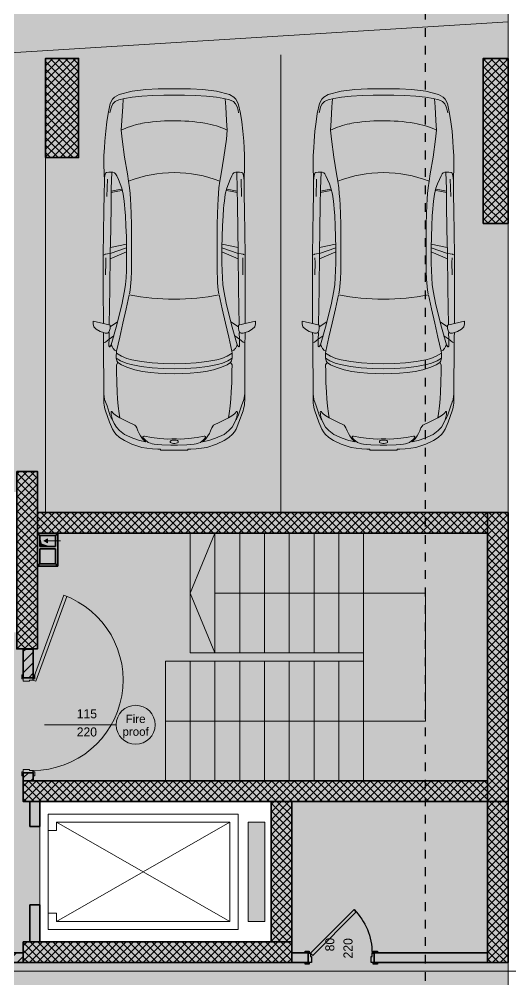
# Model space of a CAD drawing. Header units: millimetres. Extents: x 635850 to 824661, y -5878409 to -5774454.
# Drawn here: x 666320 to 672273, y -5850473 to -5838841 of the extents above; entities that cross this region are included whole.
import ezdxf

# ---------------------------------------------------------------- set-up
doc = ezdxf.new("R2010")
doc.units = ezdxf.units.MM
doc.header["$MEASUREMENT"] = 0
doc.linetypes.add('Dashed', pattern=[211.666667, 105.833333, -105.833333])
for name, color, linetype, lineweight, true_color in [('A - Ndertesa 1 - 2D Drafting_Pen_No__102', 7, 'Continuous', 13, 0xcccccc), ('A - Ndertesa 1 - 2D Drafting_Pen_No__108', 7, 'Continuous', 13, 0xfd8379), ('A - Ndertesa 1 - 2D Drafting_Pen_No__161', 7, 'Continuous', 13, 0x6a6a6a), ('A - Ndertesa 1 - Kanalet e ventilimit_Pen_No__102', 7, 'Continuous', 13, 0xcccccc), ('A - Ndertesa 1 - Kanalet e ventilimit_Pen_No__61', 7, 'Continuous', 20, 0x6a6a6a), ('A - Ndertesa 1 - Muret_Pen_No__102', 7, 'Continuous', 13, 0xcccccc), ('A - Ndertesa 1 - Muret_Pen_No__88', 7, 'Continuous', 20, 0xfd4435), ('A - Ndertesa 1 - Veturat_Pen_No__102', 7, 'Continuous', 13, 0xcccccc), ('ARCHICAD Door Markers_Pen_No__108', 7, 'Continuous', 13, 0xfd8379), ('ARCHICAD Door Markers_Pen_No__112', 7, 'Continuous', 13, 0xd5aaaa), ('ARCHICAD Doors_Pen_No__108', 7, 'Continuous', 13, 0xfd8379)]:
    doc.layers.add(name, color=color, linetype=linetype, lineweight=lineweight, true_color=true_color)
for name, color, linetype, lineweight in [('A - Ndertesa 1 - 2D Drafting_Pen_No__11', 171, 'Continuous', 18), ('A - Ndertesa 1 - 2D Drafting_Pen_No__2', 8, 'Continuous', 15), ('A - Ndertesa 1 - Kanalet e ventilimit_Pen_No__101', 252, 'Continuous', 13), ('A - Ndertesa 1 - Kanalet e ventilimit_Pen_No__22', 8, 'Continuous', 35), ('A - Ndertesa 1 - Muret_Pen_No__22', 8, 'Continuous', 35), ('A - Ndertesa 1 - Shtyllat_Pen_No__101', 252, 'Continuous', 13), ('A - Ndertesa 1 - Shtyllat_Pen_No__22', 8, 'Continuous', 35), ('A - Ndertesa 1- Pllaka meskatit 28 cm_Pen_No__121', 255, 'Continuous', 0), ('A - Ndertesa 1- Pllaka meskatit 28 cm_Pen_No__2', 8, 'Continuous', 15), ('A - Ndertesa 4 - Sanitaria_Pen_No__42', 8, 'Continuous', 25), ('ARCHICAD Doors_Pen_No__22', 8, 'Continuous', 35), ('ARCHICAD Doors_Pen_No__42', 8, 'Continuous', 25)]:
    doc.layers.add(name, color=color, linetype=linetype, lineweight=lineweight)
for name, color, linetype in [('A - Ndertesa 1 - Kanalet e ventilimit', 7, 'Continuous'), ('A - Ndertesa 1 - Muret', 7, 'Continuous'), ('A - Ndertesa 1 - Shtyllat', 7, 'Continuous'), ('ARCHICAD Door Markers', 7, 'Continuous'), ('ARCHICAD Doors', 7, 'Continuous')]:
    doc.layers.add(name, color=color, linetype=linetype)
doc.styles.add('GENERATED_STYLE_1', font='GOTHIC.TTF')
doc.styles.add('GENERATED_STYLE_2', font='arial.ttf')
pattern_1 = [(45, (664183.82, -5827429.525), (-63.6396, 63.6396), [])]
pattern_2 = [(45, (664183.82, -5827429.525), (-45.96194, 45.96194), []), (135, (664183.82, -5827429.525), (45.96194, 45.96194), [])]

# ---------------------------------------------------------------- blocks, each defined once
blk = doc.blocks.new('Door 25')
at = {"layer": 'ARCHICAD Doors_Pen_No__22', "color": 8, "linetype": 'Continuous', "lineweight": 35}
for p, q in [((-400, 5), (-437, 5)), ((-400, 5), (-437, 5)), ((-400, 0), (-400, 5)), ((-400, 0), (-400, 5)), ((-400, -115), (-400, 0)), ((-400, -115), (-400, 0)), ((400, 0), (400, 5)), ((400, 0), (400, 5)), ((400, 5), (437, 5)), ((400, 5), (437, 5)), ((400, -115), (400, 0)), ((400, -115), (400, 0)), ((-400, -115), (-437, -115)), ((-400, -115), (-437, -115)), ((400, -115), (437, -115)), ((400, -115), (437, -115))]:
    blk.add_line(p, q, dxfattribs=at)
at = {"layer": 'ARCHICAD Doors_Pen_No__42', "color": 8, "linetype": 'Continuous', "lineweight": 25}
for p, q in [((-182, 498), (-154, 526)), ((344, -28), (-182, 498)), ((-154, 526), (372, 0)), ((-387, 24), (-437, 24)), ((-437, 24), (-437, 5)), ((-437, 5), (-387, 5)), ((-375, 5), (-400, 5)), ((-400, 5), (-400, 0)), ((-400, 0), (-375, 0)), ((-372, 0), (-400, 0)), ((-400, 0), (-400, -115)), ((-387, 5), (-387, 24)), ((-375, 0), (-375, 5)), ((-372, -40), (-372, 0)), ((372, 0), (344, -28)), ((400, 0), (372, 0)), ((372, 0), (372, -40)), ((400, 5), (375, 5)), ((375, 5), (375, 0)), ((375, 0), (400, 0)), ((437, 24), (387, 24)), ((387, 24), (387, 5)), ((387, 5), (437, 5)), ((400, 0), (400, 5)), ((400, -115), (400, 0)), ((437, 5), (437, 24)), ((-387, -115), (-437, -115)), ((-437, -115), (-437, -134)), ((-400, -115), (-360, -115)), ((-387, -134), (-387, -115)), ((-360, -40), (-372, -40)), ((-360, -115), (-360, -40)), ((372, -40), (360, -40)), ((360, -40), (360, -115)), ((360, -115), (400, -115)), ((437, -115), (387, -115)), ((387, -115), (387, -134)), ((437, -134), (437, -115)), ((-437, -134), (-387, -134)), ((387, -134), (437, -134))]:
    blk.add_line(p, q, dxfattribs=at)
blk.add_arc((372, 0), 744, 135, 180, dxfattribs=at)
blk = doc.blocks.new('D Marker 25_2')
at = {"layer": 'ARCHICAD Door Markers_Pen_No__112', "color": 9, "lineweight": 13, "true_color": 0xd5aaaa, "char_height": 110, "attachment_point": 7, "rotation": 90, "style": 'GENERATED_STYLE_1'}
for s, insert in [('\\A1;{\\pql;\\pt0;\\fCentury Gothic|b0|i0|c0|p34;80\\fCentury Gothic|b0|i0|c0|p34;\\A1{\\H.66x;\\S^  ;}\\fCentury Gothic|b0|i0|c0|p34;\\fCentury Gothic|b0|i0|c0|p34;}', (-52, 16)), ('\\A1;{\\pql;\\pt0;\\fCentury Gothic|b0|i0|c0|p34;220\\fCentury Gothic|b0|i0|c0|p34;\\A1{\\H.66x;\\S^  ;}\\fCentury Gothic|b0|i0|c0|p34;\\fCentury Gothic|b0|i0|c0|p34;}', (168, -70))]:
    blk.add_mtext(s, dxfattribs=dict(at, insert=insert))
blk = doc.blocks.new('Wall_17', base_point=(669208, -5850264))
at = {"layer": 'A - Ndertesa 1 - Muret_Pen_No__102', "linetype": 'Continuous', "lineweight": 0, "true_color": 0xcccccc}
for points in [[(669620, -5850144), (669620, -5850264), (669820, -5850264), (669820, -5850144)], [(670620, -5850144), (670620, -5850264), (671990, -5850264), (671990, -5850144)]]:
    blk.add_hatch(color=254, dxfattribs=at).paths.add_polyline_path(points)
at = {"layer": 'A - Ndertesa 1 - Muret_Pen_No__22', "color": 8, "linetype": 'Continuous', "lineweight": 35}
for p, q in [((669820, -5850144), (669783, -5850144)), ((669820, -5850149), (669820, -5850144)), ((669820, -5850264), (669820, -5850149)), ((670620, -5850144), (670657, -5850144)), ((670620, -5850149), (670620, -5850144)), ((670620, -5850264), (670620, -5850149)), ((669820, -5850264), (669783, -5850264)), ((670620, -5850264), (670657, -5850264))]:
    blk.add_line(p, q, dxfattribs=at)
at = {"layer": 'A - Ndertesa 1 - Muret_Pen_No__22', "color": 8, "linetype": 'Continuous', "lineweight": 35, "flags": 128}
for points in [[(669820, -5850144), (669620, -5850144)], [(671990, -5850144), (670620, -5850144)], [(669620, -5850264), (669820, -5850264)], [(670620, -5850264), (671990, -5850264)]]:
    blk.add_lwpolyline(points, dxfattribs=at)
at = {"layer": 'ARCHICAD Door Markers', "color": 161, "lineweight": 25, "true_color": 0x40a5ff}
blk.add_blockref('D Marker 25_2', (670220, -5850144), dxfattribs=at)
at = {"layer": 'ARCHICAD Doors', "color": 21, "linetype": 'Continuous', "lineweight": 18, "true_color": 0xff9955, "xscale": -1, "zscale": 1000}
blk.add_blockref('Door 25', (670220, -5850149), dxfattribs=at)
blk = doc.blocks.new('Wall_19', base_point=(666540, -5845064))
at = {"layer": 'A - Ndertesa 1 - Kanalet e ventilimit_Pen_No__102', "linetype": 'Continuous', "lineweight": 0, "true_color": 0xcccccc}
for points in [[(666540, -5845094), (666570, -5845094), (666540, -5845064)], [(666540, -5845064), (666570, -5845094), (666570, -5845064)], [(666760, -5845064), (666570, -5845064), (666570, -5845094), (666760, -5845094)], [(666760, -5845094), (666790, -5845094), (666790, -5845064)], [(666760, -5845064), (666760, -5845094), (666790, -5845064)]]:
    blk.add_hatch(color=254, dxfattribs=at).paths.add_polyline_path(points)
at = {"layer": 'A - Ndertesa 1 - Kanalet e ventilimit_Pen_No__22', "color": 8, "linetype": 'Continuous', "lineweight": 35, "flags": 128}
for points in [[(666540, -5845064), (666540, -5845094)], [(666570, -5845094), (666760, -5845094)], [(666790, -5845064), (666790, -5845094)]]:
    blk.add_lwpolyline(points, dxfattribs=at)
blk = doc.blocks.new('Wall_20', base_point=(666790, -5845064))
at = {"layer": 'A - Ndertesa 1 - Kanalet e ventilimit_Pen_No__102', "linetype": 'Continuous', "lineweight": 0, "true_color": 0xcccccc}
for points in [[(666790, -5845434), (666790, -5845094), (666760, -5845094), (666760, -5845434)], [(666760, -5845434), (666760, -5845464), (666790, -5845464)], [(666790, -5845434), (666760, -5845434), (666790, -5845464)]]:
    blk.add_hatch(color=254, dxfattribs=at).paths.add_polyline_path(points)
at = {"layer": 'A - Ndertesa 1 - Kanalet e ventilimit_Pen_No__22', "color": 8, "linetype": 'Continuous', "lineweight": 35, "flags": 128}
for points in [[(666760, -5845094), (666760, -5845224)], [(666790, -5845464), (666790, -5845094)], [(666760, -5845254), (666760, -5845434)], [(666790, -5845464), (666760, -5845464)]]:
    blk.add_lwpolyline(points, dxfattribs=at)
blk = doc.blocks.new('Wall_21', base_point=(666790, -5845464))
at = {"layer": 'A - Ndertesa 1 - Kanalet e ventilimit_Pen_No__102', "linetype": 'Continuous', "lineweight": 0, "true_color": 0xcccccc}
for points in [[(666570, -5845434), (666540, -5845434), (666540, -5845464)], [(666570, -5845434), (666540, -5845464), (666570, -5845464)], [(666570, -5845464), (666760, -5845464), (666760, -5845434), (666570, -5845434)]]:
    blk.add_hatch(color=254, dxfattribs=at).paths.add_polyline_path(points)
at = {"layer": 'A - Ndertesa 1 - Kanalet e ventilimit_Pen_No__22', "color": 8, "linetype": 'Continuous', "lineweight": 35, "flags": 128}
for points in [[(666540, -5845464), (666540, -5845434)], [(666540, -5845464), (666760, -5845464)], [(666760, -5845434), (666570, -5845434)]]:
    blk.add_lwpolyline(points, dxfattribs=at)
blk = doc.blocks.new('Wall_22', base_point=(666540, -5845464))
at = {"layer": 'A - Ndertesa 1 - Kanalet e ventilimit_Pen_No__102', "linetype": 'Continuous', "lineweight": 0, "true_color": 0xcccccc}
blk.add_hatch(color=254, dxfattribs=at).paths.add_polyline_path([(666540, -5845094), (666540, -5845434), (666570, -5845434), (666570, -5845094)])
at = {"layer": 'A - Ndertesa 1 - Kanalet e ventilimit_Pen_No__22', "color": 8, "linetype": 'Continuous', "lineweight": 35, "flags": 128}
for points in [[(666540, -5845094), (666540, -5845434)], [(666570, -5845224), (666570, -5845094)], [(666570, -5845434), (666570, -5845254)]]:
    blk.add_lwpolyline(points, dxfattribs=at)
blk = doc.blocks.new('Wall_23', base_point=(666540, -5845254))
at = {"layer": 'A - Ndertesa 1 - Kanalet e ventilimit_Pen_No__102', "linetype": 'Continuous', "lineweight": 0, "true_color": 0xcccccc}
blk.add_hatch(color=254, dxfattribs=at).paths.add_polyline_path([(666570, -5845254), (666760, -5845254), (666760, -5845224), (666570, -5845224)])
at = {"layer": 'A - Ndertesa 1 - Kanalet e ventilimit_Pen_No__22', "color": 8, "linetype": 'Continuous', "lineweight": 35, "flags": 128}
for points in [[(666760, -5845224), (666570, -5845224)], [(666570, -5845254), (666760, -5845254)]]:
    blk.add_lwpolyline(points, dxfattribs=at)
blk = doc.blocks.new('Wall_36', base_point=(664090, -5850264))
at = {"layer": 'A - Ndertesa 1 - Muret_Pen_No__88', "linetype": 'Continuous', "lineweight": 20, "true_color": 0xfd4435}
h = blk.add_hatch(dxfattribs=at)
h.set_pattern_fill('Masonry_Block', color=20, style=0, pattern_type=2)
h.set_pattern_definition(pattern_1)
h.paths.add_polyline_path([(664210, -5850144), (664090, -5850144), (664090, -5850264)])
h = blk.add_hatch(dxfattribs=at)
h.set_pattern_fill('Masonry_Block', color=20, style=0, pattern_type=2)
h.set_pattern_definition(pattern_1)
h.paths.add_polyline_path([(664210, -5850144), (664090, -5850264), (664210, -5850264)])
h = blk.add_hatch(dxfattribs=at)
h.set_pattern_fill('Masonry_Block', color=20, style=0, pattern_type=2)
h.set_pattern_definition(pattern_1)
h.paths.add_polyline_path([(664210, -5850264), (666370, -5850264), (666370, -5850144), (664210, -5850144)])
at = {"layer": 'A - Ndertesa 1 - Muret_Pen_No__22', "color": 8, "linetype": 'Continuous', "lineweight": 35, "flags": 128}
for points in [[(664090, -5850264), (664090, -5850144)], [(666370, -5850144), (664210, -5850144)], [(664090, -5850264), (666370, -5850264)]]:
    blk.add_lwpolyline(points, dxfattribs=at)
blk = doc.blocks.new('Door 25_3')
at = {"layer": 'ARCHICAD Doors_Pen_No__108', "color": 11, "linetype": 'Continuous', "lineweight": 13, "true_color": 0xfd8379}
for p, q in [((533, 38), (1561, 412)), ((1575, 374), (547, 0)), ((1561, 412), (1575, 374)), ((-562, 24), (-612, 24)), ((-612, 24), (-612, 5)), ((-612, 5), (-562, 5)), ((-575, 5), (-612, 5)), ((-575, 5), (-612, 5)), ((-550, 5), (-575, 5)), ((-575, 5), (-575, 0)), ((-575, 0), (-575, 5)), ((-575, 0), (-575, 5)), ((-575, 0), (-550, 0)), ((-547, 0), (-575, 0)), ((-575, 0), (-575, -115)), ((-575, -115), (-575, 0)), ((-575, -115), (-575, 0)), ((-562, 5), (-562, 24)), ((-550, 0), (-550, 5)), ((-547, -40), (-547, 0)), ((547, 0), (533, 38)), ((575, 0), (547, 0)), ((547, 0), (547, -40)), ((575, 5), (550, 5)), ((550, 5), (550, 0)), ((550, 0), (575, 0)), ((612, 24), (562, 24)), ((562, 24), (562, 5)), ((562, 5), (612, 5)), ((575, 0), (575, 5)), ((575, 0), (575, 5)), ((575, 0), (575, 5)), ((575, 5), (612, 5)), ((575, 5), (612, 5)), ((575, -115), (575, 0)), ((575, -115), (575, 0)), ((575, -115), (575, 0)), ((612, 5), (612, 24)), ((-562, -115), (-612, -115)), ((-612, -115), (-612, -134)), ((-575, -115), (-612, -115)), ((-575, -115), (-612, -115)), ((-575, -115), (-535, -115)), ((-562, -134), (-562, -115)), ((-535, -40), (-547, -40)), ((-535, -115), (-535, -40)), ((547, -40), (535, -40)), ((535, -40), (535, -115)), ((535, -115), (575, -115)), ((612, -115), (562, -115)), ((562, -115), (562, -134)), ((575, -115), (612, -115)), ((575, -115), (612, -115)), ((612, -134), (612, -115)), ((-612, -134), (-562, -134)), ((562, -134), (612, -134))]:
    blk.add_line(p, q, dxfattribs=at)
blk.add_arc((547, 0), 1094, 20, 180, dxfattribs=at)
blk = doc.blocks.new('D Marker 25_5')
at = {"layer": 'ARCHICAD Door Markers_Pen_No__108', "color": 11, "lineweight": 13, "true_color": 0xfd8379, "char_height": 110, "attachment_point": 7, "rotation": 270, "style": 'GENERATED_STYLE_1'}
for s, insert in [('\\A1;{\\pql;\\pt0;\\fCentury Gothic|b0|i0|c0|p34;220\\fCentury Gothic|b0|i0|c0|p34;\\A1{\\H.66x;\\S^  ;}\\fCentury Gothic|b0|i0|c0|p34;\\fCentury Gothic|b0|i0|c0|p34;}', (-168, -647)), ('\\A1;{\\pql;\\pt0;\\fCentury Gothic|b0|i0|c0|p34;115\\fCentury Gothic|b0|i0|c0|p34;\\A1{\\H.66x;\\S^  ;}\\fCentury Gothic|b0|i0|c0|p34;\\fCentury Gothic|b0|i0|c0|p34;}', (52, -647))]:
    blk.add_mtext(s, dxfattribs=dict(at, insert=insert))
blk = doc.blocks.new('Wall_39', base_point=(666490, -5848316))
at = {"layer": 'A - Ndertesa 1 - Muret_Pen_No__88', "linetype": 'Continuous', "lineweight": 20, "true_color": 0xfd4435}
h = blk.add_hatch(dxfattribs=at)
h.set_pattern_fill('Masonry_Block', color=20, style=0, pattern_type=2)
h.set_pattern_definition(pattern_1)
h.paths.add_polyline_path([(666370, -5846468), (666370, -5846816), (666490, -5846816), (666490, -5846468)])
h = blk.add_hatch(dxfattribs=at)
h.set_pattern_fill('Masonry_Block', color=20, style=0, pattern_type=2)
h.set_pattern_definition(pattern_1)
h.paths.add_polyline_path([(666370, -5847966), (666370, -5848316), (666490, -5848316), (666490, -5848314), (666370, -5848314), (666370, -5848064), (666490, -5848064), (666490, -5847966)])
at = {"layer": 'A - Ndertesa 1 - Muret_Pen_No__22', "color": 8, "linetype": 'Continuous', "lineweight": 35}
for p, q in [((666370, -5846816), (666370, -5846779)), ((666370, -5846816), (666485, -5846816)), ((666485, -5846816), (666490, -5846816)), ((666490, -5846816), (666490, -5846779)), ((666370, -5847966), (666370, -5848003)), ((666370, -5847966), (666485, -5847966)), ((666485, -5847966), (666490, -5847966)), ((666490, -5847966), (666490, -5848003))]:
    blk.add_line(p, q, dxfattribs=at)
at = {"layer": 'A - Ndertesa 1 - Muret_Pen_No__22', "color": 8, "linetype": 'Continuous', "lineweight": 35, "flags": 128}
for points in [[(666490, -5846468), (666370, -5846468)], [(666370, -5846468), (666370, -5846816)], [(666490, -5846816), (666490, -5846468)], [(666370, -5847966), (666370, -5848316)], [(666490, -5848064), (666490, -5847966)], [(666370, -5848316), (666490, -5848316)]]:
    blk.add_lwpolyline(points, dxfattribs=at)
at = {"layer": 'ARCHICAD Door Markers', "color": 161, "lineweight": 25, "true_color": 0x40a5ff, "rotation": 89.99907008734306}
blk.add_blockref('D Marker 25_5', (666370, -5847391), dxfattribs=at)
at = {"layer": 'ARCHICAD Doors_Pen_No__108', "color": 11, "linetype": 'Continuous', "lineweight": 13, "true_color": 0xfd8379, "xscale": -0.9999999999999998, "zscale": 1000, "rotation": 269.9990700873431}
blk.add_blockref('Door 25_3', (666485, -5847391), dxfattribs=at)
blk = doc.blocks.new('Wall_42', base_point=(666570, -5850016))
at = {"layer": 'A - Ndertesa 1 - Muret_Pen_No__102', "linetype": 'Continuous', "lineweight": 0, "true_color": 0xcccccc}
blk.add_hatch(color=254, dxfattribs=at).paths.add_polyline_path([(666450, -5849566), (666450, -5850014), (666570, -5850014), (666570, -5849566)])
at = {"layer": 'A - Ndertesa 1 - Muret_Pen_No__22', "color": 8, "linetype": 'Continuous', "lineweight": 35, "flags": 128}
for points in [[(666570, -5849566), (666450, -5849566)], [(666450, -5849566), (666450, -5850014)], [(666570, -5850016), (666570, -5849566)]]:
    blk.add_lwpolyline(points, dxfattribs=at)
blk = doc.blocks.new('Wall_43', base_point=(666570, -5848308))
at = {"layer": 'A - Ndertesa 1 - Muret_Pen_No__102', "linetype": 'Continuous', "lineweight": 0, "true_color": 0xcccccc}
blk.add_hatch(color=254, dxfattribs=at).paths.add_polyline_path([(666450, -5848314), (666450, -5848616), (666570, -5848616), (666570, -5848314)])
at = {"layer": 'A - Ndertesa 1 - Muret_Pen_No__22', "color": 8, "linetype": 'Continuous', "lineweight": 35, "flags": 128}
for points in [[(666450, -5848314), (666450, -5848616)], [(666570, -5848616), (666570, -5848314)], [(666450, -5848616), (666570, -5848616)]]:
    blk.add_lwpolyline(points, dxfattribs=at)
blk = doc.blocks.new('Column_29', base_point=(672115, -5849289))
at = {"layer": 'A - Ndertesa 1 - Shtyllat_Pen_No__101', "linetype": 'Continuous', "lineweight": 13}
h = blk.add_hatch(dxfattribs=at)
h.set_pattern_fill('Concrete_Block', color=252, style=0, pattern_type=2)
h.set_pattern_definition(pattern_2)
h.paths.add_polyline_path([(671990, -5850264), (672240, -5850264), (672240, -5848314), (671990, -5848314)])
at = {"layer": 'A - Ndertesa 1 - Shtyllat_Pen_No__22', "color": 8, "linetype": 'Continuous', "lineweight": 35, "flags": 128}
blk.add_lwpolyline([(671990, -5850264), (672240, -5850264), (672240, -5848314), (671990, -5848314)], close=True, dxfattribs=at)
blk = doc.blocks.new('Column_30', base_point=(672090, -5840317))
at = {"layer": 'A - Ndertesa 1 - Shtyllat_Pen_No__101', "linetype": 'Continuous', "lineweight": 13}
h = blk.add_hatch(dxfattribs=at)
h.set_pattern_fill('Concrete_Block', color=252, style=0, pattern_type=2)
h.set_pattern_definition(pattern_2)
h.paths.add_polyline_path([(671940, -5841317), (672240, -5841317), (672240, -5839317), (671940, -5839317)])
at = {"layer": 'A - Ndertesa 1 - Shtyllat_Pen_No__22', "color": 8, "linetype": 'Continuous', "lineweight": 35, "flags": 128}
blk.add_lwpolyline([(671940, -5841317), (672240, -5841317), (672240, -5839317), (671940, -5839317)], close=True, dxfattribs=at)
blk = doc.blocks.new('Column_50', base_point=(666840, -5839917))
at = {"layer": 'A - Ndertesa 1 - Shtyllat_Pen_No__101', "linetype": 'Continuous', "lineweight": 13}
h = blk.add_hatch(dxfattribs=at)
h.set_pattern_fill('Concrete_Block', color=252, style=0, pattern_type=2)
h.set_pattern_definition(pattern_2)
h.paths.add_polyline_path([(666640, -5840517), (667040, -5840517), (667040, -5839317), (666640, -5839317)])
at = {"layer": 'A - Ndertesa 1 - Shtyllat_Pen_No__22', "color": 8, "linetype": 'Continuous', "lineweight": 35, "flags": 128}
blk.add_lwpolyline([(666640, -5840517), (667040, -5840517), (667040, -5839317), (666640, -5839317)], close=True, dxfattribs=at)
blk = doc.blocks.new('Car 05 25')
at = {"layer": 'A - Ndertesa 1 - Veturat_Pen_No__102', "color": 254, "linetype": 'Continuous', "lineweight": 13, "true_color": 0xcccccc}
for p, q in [((125, 791), (129, 820)), ((129, 820), (139, 832)), ((139, 832), (165, 840)), ((165, 840), (195, 844)), ((195, 844), (231, 846)), ((211, 809), (418, 816)), ((1120, 833), (1115, 809)), ((1121, 838), (1120, 836)), ((1120, 836), (1120, 833)), ((1130, 859), (1121, 838)), ((1163, 830), (1220, 829)), ((1220, 829), (1370, 831)), ((1958, 858), (1977, 777)), ((2075, 836), (2068, 858)), ((2075, 809), (2075, 836)), ((2167, 814), (2182, 834)), ((2182, 834), (2193, 856)), ((2808, 853), (2877, 843)), ((2877, 843), (2954, 814)), ((2904, 833), (2905, 833)), ((-729, 716), (-751, 670)), ((-701, 743), (-729, 716)), ((-665, 761), (-701, 743)), ((-627, 772), (-665, 761)), ((-595, 778), (-627, 772)), ((126, 744), (125, 791)), ((327, 762), (125, 756)), ((132, 723), (126, 744)), ((147, 711), (132, 723)), ((171, 697), (147, 711)), ((522, 765), (327, 762)), ((355, 762), (339, 683)), ((373, 763), (357, 683)), ((814, 769), (522, 765)), ((1109, 774), (814, 769)), ((1036, 773), (997, 579)), ((1042, 578), (1108, 774)), ((1173, 775), (1090, 578)), ((1115, 809), (1109, 774)), ((1109, 774), (1538, 780)), ((1538, 780), (1975, 786)), ((2000, 702), (1730, 634)), ((1939, 686), (1996, 777)), ((1977, 777), (2020, 777)), ((2000, 702), (2214, 763)), ((2020, 777), (2044, 783)), ((2044, 783), (2063, 792)), ((2063, 792), (2070, 800)), ((2069, 788), (2065, 794)), ((2069, 788), (2148, 790)), ((2070, 800), (2075, 809)), ((2107, 732), (2148, 790)), ((2148, 790), (2167, 814)), ((2148, 790), (2206, 792)), ((2206, 792), (2227, 791)), ((2227, 770), (2214, 763)), ((2214, 763), (2238, 752)), ((2227, 791), (2233, 790)), ((2234, 774), (2227, 770)), ((2233, 790), (2238, 787)), ((2238, 777), (2234, 774)), ((2241, 784), (2238, 787)), ((2238, 777), (2241, 781)), ((2238, 752), (2259, 740)), ((2241, 781), (2241, 784)), ((2259, 740), (2269, 731)), ((2269, 731), (2279, 722)), ((2279, 722), (2294, 698)), ((2294, 698), (2317, 701)), ((2317, 701), (2346, 703)), ((2355, 640), (2317, 701)), ((2346, 703), (2379, 702)), ((2410, 649), (2379, 702)), ((2379, 702), (2411, 694)), ((2429, 682), (2457, 700)), ((2457, 700), (2535, 698)), ((2535, 698), (2535, 698)), ((2535, 698), (2673, 696)), ((2954, 814), (3076, 775)), ((3022, 758), (3024, 762)), ((3024, 754), (3022, 758)), ((3024, 762), (3035, 765)), ((3038, 743), (3024, 754)), ((3035, 765), (3047, 764)), ((3051, 731), (3038, 743)), ((3047, 764), (3061, 763)), ((3065, 715), (3051, 731)), ((3061, 763), (3090, 757)), ((3077, 698), (3065, 715)), ((3100, 763), (3076, 775)), ((3090, 757), (3108, 751)), ((3114, 753), (3100, 763)), ((3108, 751), (3123, 746)), ((3123, 746), (3114, 753)), ((3170, 727), (3123, 746)), ((3212, 701), (3170, 727)), ((3254, 663), (3212, 701)), ((-768, 602), (-783, 510)), ((-768, 602), (-751, 670)), ((-764, 617), (-666, 624)), ((-666, 624), (-501, 634)), ((-501, 634), (-383, 642)), ((-383, 642), (-274, 631)), ((-274, 631), (-56, 601)), ((-56, 601), (146, 567)), ((213, 677), (171, 697)), ((266, 655), (213, 677)), ((319, 636), (266, 655)), ((393, 618), (319, 636)), ((339, 683), (330, 634)), ((357, 683), (347, 629)), ((475, 607), (393, 618)), ((521, 602), (475, 607)), ((570, 597), (521, 602)), ((653, 591), (570, 597)), ((773, 585), (653, 591)), ((907, 580), (773, 585)), ((1403, 584), (1316, 580)), ((1484, 590), (1403, 584)), ((1562, 601), (1484, 590)), ((1730, 634), (1562, 601)), ((1611, 544), (1780, 582)), ((1780, 582), (1953, 621)), ((1953, 621), (2122, 660)), ((2122, 660), (2294, 698)), ((2294, 698), (2294, 698)), ((2380, 575), (2355, 640)), ((2436, 583), (2410, 649)), ((2411, 694), (2411, 694)), ((2429, 682), (2411, 694)), ((2429, 682), (2429, 682)), ((2429, 682), (2457, 640)), ((2454, 522), (2436, 583)), ((2457, 640), (2487, 574)), ((2673, 696), (2787, 691)), ((2787, 691), (2868, 687)), ((2868, 687), (2960, 679)), ((2960, 679), (2868, 687)), ((2960, 679), (3047, 666)), ((3047, 666), (3100, 657)), ((3100, 657), (3077, 698)), ((3153, 554), (3100, 657)), ((3302, 603), (3254, 663)), ((3302, 603), (3346, 501)), ((-783, 510), (-795, 391)), ((146, 567), (233, 552)), ((233, 552), (315, 541)), ((315, 541), (384, 535)), ((384, 535), (454, 530)), ((454, 530), (526, 526)), ((526, 526), (628, 522)), ((628, 522), (757, 518)), ((757, 518), (1323, 518)), ((1042, 578), (907, 580)), ((1228, 578), (1042, 578)), ((1316, 580), (1228, 578)), ((1323, 518), (1420, 522)), ((1420, 522), (1467, 524)), ((1467, 524), (1511, 528)), ((1511, 528), (1554, 533)), ((1554, 533), (1597, 541)), ((1597, 541), (1597, 541)), ((2397, 514), (2380, 575)), ((2419, 396), (2397, 514)), ((2478, 401), (2454, 522)), ((2487, 574), (2492, 562)), ((2492, 562), (2518, 477)), ((2518, 477), (2538, 384)), ((3190, 476), (3153, 554)), ((3199, 467), (3190, 476)), ((3221, 454), (3199, 467)), ((3346, 501), (3374, 420)), ((-795, 391), (-802, 259)), ((2434, 266), (2419, 396)), ((2494, 269), (2478, 401)), ((2538, 384), (2551, 286)), ((3256, 439), (3221, 454)), ((3288, 425), (3256, 439)), ((3319, 408), (3288, 425)), ((3353, 384), (3319, 408)), ((3325, 377), (3321, 370)), ((3321, 370), (3321, 362)), ((3321, 362), (3338, 277)), ((3328, 380), (3325, 377)), ((3338, 379), (3328, 380)), ((3364, 358), (3338, 379)), ((3377, 360), (3353, 384)), ((3397, 316), (3364, 358)), ((3391, 344), (3374, 420)), ((3391, 344), (3377, 360)), ((-802, 259), (-807, 125)), ((2442, 132), (2434, 266)), ((2503, 133), (2494, 269)), ((2551, 286), (2560, 194)), ((3338, 277), (3352, 173)), ((3408, 289), (3397, 316)), ((3408, 289), (3414, 267)), ((3414, 267), (3418, 243)), ((3418, 243), (3424, 201)), ((-807, 125), (-808, 0)), ((2444, 0), (2442, 132)), ((2506, 0), (2503, 133)), ((2560, 194), (2564, 101)), ((3352, 173), (3358, 76)), ((3424, 201), (3428, 152)), ((3432, 40), (3428, 152)), ((-807, -125), (-808, 0)), ((2444, 0), (2442, -132)), ((2564, 101), (2566, 0)), ((2564, -101), (2566, 0)), ((3354, 28), (3358, 76)), ((3354, 28), (3354, -1)), ((3354, -28), (3354, 1)), ((3371, 12), (3370, -1)), ((3371, -12), (3370, 1)), ((3372, 24), (3371, 12)), ((3376, 39), (3372, 24)), ((3382, 47), (3376, 39)), ((3386, 48), (3382, 47)), ((3386, 48), (3394, 48)), ((3399, 47), (3394, 48)), ((3404, 39), (3399, 47)), ((3404, 39), (3408, 24)), ((3408, 24), (3410, 8)), ((3410, 8), (3410, 0)), ((3432, 57), (3432, 57)), ((3432, 0), (3432, 40)), ((3432, 0), (3432, -40)), ((2506, 0), (2503, -133)), ((2560, -194), (2564, -101)), ((3352, -173), (3358, -76)), ((3354, -28), (3358, -76)), ((3372, -24), (3371, -12)), ((3376, -39), (3372, -24)), ((3382, -47), (3376, -39)), ((3386, -48), (3382, -47)), ((3386, -48), (3394, -48)), ((3399, -47), (3394, -48)), ((3404, -39), (3399, -47)), ((3404, -39), (3408, -24)), ((3408, -24), (3410, -8)), ((3410, -8), (3410, 0)), ((3432, -40), (3428, -152)), ((3432, -57), (3432, -57)), ((-802, -259), (-807, -125)), ((2442, -132), (2434, -266)), ((2503, -133), (2494, -269)), ((2551, -286), (2560, -194)), ((3338, -277), (3352, -173)), ((3418, -243), (3424, -201)), ((3424, -201), (3428, -152)), ((-795, -391), (-802, -259)), ((2434, -266), (2419, -396)), ((2494, -269), (2478, -401)), ((2538, -384), (2551, -286)), ((3321, -362), (3338, -277)), ((3397, -316), (3364, -358)), ((3391, -344), (3374, -420)), ((3391, -344), (3377, -360)), ((3408, -289), (3397, -316)), ((3408, -289), (3414, -267)), ((3414, -267), (3418, -243)), ((-783, -510), (-795, -391)), ((2419, -396), (2397, -514)), ((2478, -401), (2454, -522)), ((2518, -477), (2538, -384)), ((3221, -454), (3199, -467)), ((3256, -439), (3221, -454)), ((3288, -425), (3256, -439)), ((3319, -408), (3288, -425)), ((3353, -384), (3319, -408)), ((3321, -370), (3321, -362)), ((3325, -377), (3321, -370)), ((3328, -380), (3325, -377)), ((3338, -379), (3328, -380)), ((3364, -358), (3338, -379)), ((3346, -501), (3374, -420)), ((3377, -360), (3353, -384)), ((-768, -602), (-783, -510)), ((-56, -601), (146, -567)), ((146, -567), (233, -552)), ((233, -552), (315, -541)), ((315, -541), (384, -535)), ((384, -535), (454, -530)), ((454, -530), (526, -526)), ((526, -526), (628, -522)), ((628, -522), (757, -518)), ((757, -518), (1323, -518)), ((907, -580), (773, -585)), ((1042, -578), (907, -580)), ((1036, -773), (997, -579)), ((1042, -578), (1108, -774)), ((1228, -578), (1042, -578)), ((1173, -775), (1090, -578)), ((1316, -580), (1228, -578)), ((1403, -584), (1316, -580)), ((1323, -518), (1420, -522)), ((1420, -522), (1467, -524)), ((1467, -524), (1511, -528)), ((1511, -528), (1554, -533)), ((1554, -533), (1597, -541)), ((1597, -541), (1597, -541)), ((1611, -544), (1780, -582)), ((2380, -575), (2355, -640)), ((2397, -514), (2380, -575)), ((2454, -522), (2436, -583)), ((2457, -640), (2487, -574)), ((2487, -574), (2492, -562)), ((2492, -562), (2518, -477)), ((3153, -554), (3100, -657)), ((3190, -476), (3153, -554)), ((3199, -467), (3190, -476)), ((3302, -603), (3346, -501)), ((-768, -602), (-751, -670)), ((-764, -617), (-666, -624)), ((-729, -716), (-751, -670)), ((-666, -624), (-501, -634)), ((-501, -634), (-383, -642)), ((-383, -642), (-274, -631)), ((-274, -631), (-56, -601)), ((171, -697), (147, -711)), ((213, -677), (171, -697)), ((266, -655), (213, -677)), ((319, -636), (266, -655)), ((393, -618), (319, -636)), ((339, -683), (330, -634)), ((355, -762), (339, -683)), ((357, -683), (347, -629)), ((373, -763), (357, -683)), ((475, -607), (393, -618)), ((521, -602), (475, -607)), ((570, -597), (521, -602)), ((653, -591), (570, -597)), ((773, -585), (653, -591)), ((1484, -590), (1403, -584)), ((1562, -601), (1484, -590)), ((1730, -634), (1562, -601)), ((2000, -702), (1730, -634)), ((1780, -582), (1953, -621)), ((1939, -686), (1996, -777)), ((1953, -621), (2122, -660)), ((2122, -660), (2294, -698)), ((2279, -722), (2294, -698)), ((2294, -698), (2317, -701)), ((2294, -698), (2294, -698)), ((2355, -640), (2317, -701)), ((2410, -649), (2379, -702)), ((2379, -702), (2411, -694)), ((2436, -583), (2410, -649)), ((2429, -682), (2411, -694)), ((2411, -694), (2411, -694)), ((2429, -682), (2457, -640)), ((2429, -682), (2429, -682)), ((2429, -682), (2457, -700)), ((2535, -698), (2673, -696)), ((2673, -696), (2787, -691)), ((2787, -691), (2868, -687)), ((2868, -687), (2960, -679)), ((2960, -679), (2868, -687)), ((2960, -679), (3047, -666)), ((3047, -666), (3100, -657)), ((3077, -698), (3065, -715)), ((3100, -657), (3077, -698)), ((3254, -663), (3212, -701)), ((3302, -603), (3254, -663)), ((-701, -743), (-729, -716)), ((-665, -761), (-701, -743)), ((-627, -772), (-665, -761)), ((-595, -778), (-627, -772)), ((126, -744), (125, -791)), ((327, -762), (125, -756)), ((125, -791), (129, -820)), ((132, -723), (126, -744)), ((147, -711), (132, -723)), ((211, -809), (418, -816)), ((522, -765), (327, -762)), ((814, -769), (522, -765)), ((1109, -774), (814, -769)), ((1109, -774), (1538, -780)), ((1115, -809), (1109, -774)), ((1120, -833), (1115, -809)), ((1538, -780), (1975, -786)), ((1958, -858), (1977, -777)), ((1977, -777), (2020, -777)), ((2000, -702), (2214, -763)), ((2020, -777), (2044, -783)), ((2044, -783), (2063, -792)), ((2063, -792), (2070, -800)), ((2069, -788), (2065, -794)), ((2069, -788), (2148, -790)), ((2070, -800), (2075, -809)), ((2075, -809), (2075, -836)), ((2107, -732), (2148, -790)), ((2148, -790), (2167, -814)), ((2148, -790), (2206, -792)), ((2167, -814), (2182, -834)), ((2206, -792), (2227, -791)), ((2214, -763), (2238, -752)), ((2227, -770), (2214, -763)), ((2234, -774), (2227, -770)), ((2227, -791), (2233, -790)), ((2233, -790), (2238, -787)), ((2238, -777), (2234, -774)), ((2238, -752), (2259, -740)), ((2238, -777), (2241, -781)), ((2241, -784), (2238, -787)), ((2241, -781), (2241, -784)), ((2259, -740), (2269, -731)), ((2269, -731), (2279, -722)), ((2317, -701), (2346, -703)), ((2346, -703), (2379, -702)), ((2457, -700), (2535, -698)), ((2535, -698), (2535, -698)), ((2877, -843), (2954, -814)), ((2954, -814), (3076, -775)), ((3024, -754), (3022, -758)), ((3022, -758), (3024, -762)), ((3038, -743), (3024, -754)), ((3024, -762), (3035, -765)), ((3035, -765), (3047, -764)), ((3051, -731), (3038, -743)), ((3047, -764), (3061, -763)), ((3065, -715), (3051, -731)), ((3061, -763), (3090, -757)), ((3100, -763), (3076, -775)), ((3090, -757), (3108, -751)), ((3114, -753), (3100, -763)), ((3108, -751), (3123, -746)), ((3123, -746), (3114, -753)), ((3170, -727), (3123, -746)), ((3212, -701), (3170, -727)), ((129, -820), (139, -832)), ((139, -832), (165, -840)), ((165, -840), (195, -844)), ((195, -844), (231, -846)), ((1120, -836), (1120, -833)), ((1121, -838), (1120, -836)), ((1130, -859), (1121, -838)), ((1163, -830), (1220, -829)), ((1220, -829), (1370, -831)), ((2075, -836), (2068, -858)), ((2182, -834), (2193, -856)), ((2808, -853), (2877, -843))]:
    blk.add_line(p, q, dxfattribs=at)
at = {"layer": 'A - Ndertesa 1 - Veturat_Pen_No__102', "color": 254, "linetype": 'Continuous', "lineweight": 13, "true_color": 0xcccccc, "flags": 128}
blk.add_lwpolyline([(-483, -817), (-372, -830), (-252, -841), (-168, -845), (-78, -851), (-24, -852), (40, -852), (231, -846), (400, -848), (591, -852), (857, -856), (1130, -859), (1536, -860), (1958, -858), (1929, -983), (1961, -983), (1997, -975), (2027, -945), (2055, -898), (2068, -858), (2120, -857), (2193, -856), (2808, -853), (2856, -853), (2891, -853), (2923, -852), (2945, -849), (2990, -840), (3014, -833), (3154, -783), (3236, -748), (3269, -728), (3299, -706), (3337, -663), (3374, -604), (3418, -513), (3457, -393), (3468, -331), (3474, -264), (3478, -200), (3479, -165), (3490, -165), (3490, 165), (3479, 165), (3478, 200), (3474, 264), (3468, 331), (3457, 393), (3418, 513), (3374, 604), (3337, 663), (3299, 706), (3269, 728), (3236, 748), (3154, 783), (3014, 833), (2990, 840), (2945, 849), (2923, 852), (2891, 853), (2856, 853), (2808, 853), (2193, 856), (2120, 857), (2068, 858), (2055, 898), (2027, 945), (1997, 975), (1961, 983), (1929, 983), (1958, 858), (1536, 860), (1130, 859), (857, 856), (591, 852), (400, 848), (231, 846), (40, 852), (-24, 852), (-78, 851), (-168, 845), (-252, 841), (-372, 830), (-483, 817), (-585, 801), (-706, 776), (-758, 747), (-785, 722), (-815, 668), (-855, 511), (-875, 345), (-883, 195), (-885, 0), (-883, -195), (-875, -345), (-855, -511), (-815, -668), (-785, -722), (-758, -747), (-706, -776), (-585, -801)], close=True, dxfattribs=at)
at = {"layer": 'A - Ndertesa 1 - Veturat_Pen_No__102', "color": 254, "linetype": 'Continuous', "lineweight": 13, "true_color": 0xcccccc}
for centre, radius, start, end in [((493, 218), 973, 154.1545, 170.9117), ((1650, 0), 1520, 158.6992, 201.3008), ((-1245, 0), 2907, 349.2142, 10.7858), ((1856, -2), 2354, 170.8804, 189.9223), ((493, -218), 973, 191.2305, 205.8455)]:
    blk.add_arc(centre, radius, start, end, dxfattribs=at)
blk = doc.blocks.new('Polyline_1', base_point=(666620, -5845157))
at = {"layer": 'A - Ndertesa 1 - Kanalet e ventilimit_Pen_No__101', "linetype": 'Continuous', "lineweight": 13}
blk.add_hatch(color=252, dxfattribs=at).paths.add_polyline_path([(666620, -5845157), (666663, -5845182), (666663, -5845132)])
at = {"layer": 'A - Ndertesa 1 - Kanalet e ventilimit_Pen_No__101', "color": 252, "linetype": 'Continuous', "lineweight": 13}
for p, q in [((666620, -5845157), (666663, -5845132)), ((666620, -5845157), (666663, -5845182)), ((666663, -5845132), (666663, -5845182))]:
    blk.add_line(p, q, dxfattribs=at)
at = {"layer": 'A - Ndertesa 1 - Kanalet e ventilimit_Pen_No__101', "color": 252, "linetype": 'Continuous', "lineweight": 13, "flags": 128}
blk.add_lwpolyline([(666663, -5845157), (666820, -5845157)], dxfattribs=at)
blk = doc.blocks.new('Polyline_13', base_point=(666620, -5845157))
at = {"layer": 'A - Ndertesa 1 - Kanalet e ventilimit_Pen_No__101', "linetype": 'Continuous', "lineweight": 13}
blk.add_hatch(color=252, dxfattribs=at).paths.add_polyline_path([(666620, -5845157), (666663, -5845182), (666663, -5845132)])
at = {"layer": 'A - Ndertesa 1 - Kanalet e ventilimit_Pen_No__101', "color": 252, "linetype": 'Continuous', "lineweight": 13}
for p, q in [((666620, -5845157), (666663, -5845132)), ((666620, -5845157), (666663, -5845182)), ((666663, -5845132), (666663, -5845182))]:
    blk.add_line(p, q, dxfattribs=at)
at = {"layer": 'A - Ndertesa 1 - Kanalet e ventilimit_Pen_No__101', "color": 252, "linetype": 'Continuous', "lineweight": 13, "flags": 128}
blk.add_lwpolyline([(666663, -5845157), (666820, -5845157)], dxfattribs=at)
blk = doc.blocks.new('Column_517', base_point=(667995, -5850139))
at = {"layer": 'A - Ndertesa 1 - Shtyllat_Pen_No__101', "linetype": 'Continuous', "lineweight": 13}
h = blk.add_hatch(dxfattribs=at)
h.set_pattern_fill('Concrete_Block', color=252, style=0, pattern_type=2)
h.set_pattern_definition(pattern_2)
h.paths.add_polyline_path([(669620, -5850264), (669620, -5850014), (666370, -5850014), (666370, -5850264)])
at = {"layer": 'A - Ndertesa 1 - Shtyllat_Pen_No__22', "color": 8, "linetype": 'Continuous', "lineweight": 35, "flags": 128}
blk.add_lwpolyline([(669620, -5850264), (669620, -5850014), (666370, -5850014), (666370, -5850264)], close=True, dxfattribs=at)
blk = doc.blocks.new('Column_518', base_point=(669180, -5848189))
at = {"layer": 'A - Ndertesa 1 - Shtyllat_Pen_No__101', "linetype": 'Continuous', "lineweight": 13}
h = blk.add_hatch(dxfattribs=at)
h.set_pattern_fill('Concrete_Block', color=252, style=0, pattern_type=2)
h.set_pattern_definition(pattern_2)
h.paths.add_polyline_path([(671990, -5848314), (671990, -5848064), (666370, -5848064), (666370, -5848314)])
at = {"layer": 'A - Ndertesa 1 - Shtyllat_Pen_No__22', "color": 8, "linetype": 'Continuous', "lineweight": 35, "flags": 128}
blk.add_lwpolyline([(671990, -5848314), (671990, -5848064), (666370, -5848064), (666370, -5848314)], close=True, dxfattribs=at)
blk = doc.blocks.new('Column_519', base_point=(669495, -5849164))
at = {"layer": 'A - Ndertesa 1 - Shtyllat_Pen_No__101', "linetype": 'Continuous', "lineweight": 13}
h = blk.add_hatch(dxfattribs=at)
h.set_pattern_fill('Concrete_Block', color=252, style=0, pattern_type=2)
h.set_pattern_definition(pattern_2)
h.paths.add_polyline_path([(669370, -5850014), (669620, -5850014), (669620, -5848314), (669370, -5848314)])
at = {"layer": 'A - Ndertesa 1 - Shtyllat_Pen_No__22', "color": 8, "linetype": 'Continuous', "lineweight": 35, "flags": 128}
blk.add_lwpolyline([(669370, -5850014), (669620, -5850014), (669620, -5848314), (669370, -5848314)], close=True, dxfattribs=at)
blk = doc.blocks.new('Column_520', base_point=(669265, -5844939))
at = {"layer": 'A - Ndertesa 1 - Shtyllat_Pen_No__101', "linetype": 'Continuous', "lineweight": 13}
h = blk.add_hatch(dxfattribs=at)
h.set_pattern_fill('Concrete_Block', color=252, style=0, pattern_type=2)
h.set_pattern_definition(pattern_2)
h.paths.add_polyline_path([(671990, -5845064), (671990, -5844814), (666540, -5844814), (666540, -5845064)])
at = {"layer": 'A - Ndertesa 1 - Shtyllat_Pen_No__22', "color": 8, "linetype": 'Continuous', "lineweight": 35, "flags": 128}
blk.add_lwpolyline([(671990, -5845064), (671990, -5844814), (666540, -5844814), (666540, -5845064)], close=True, dxfattribs=at)
blk = doc.blocks.new('Column_523', base_point=(666415, -5845392))
at = {"layer": 'A - Ndertesa 1 - Shtyllat_Pen_No__101', "linetype": 'Continuous', "lineweight": 13}
h = blk.add_hatch(dxfattribs=at)
h.set_pattern_fill('Concrete_Block', color=252, style=0, pattern_type=2)
h.set_pattern_definition(pattern_2)
h.paths.add_polyline_path([(666290, -5844317), (666290, -5846467), (666540, -5846467), (666540, -5844317)])
at = {"layer": 'A - Ndertesa 1 - Shtyllat_Pen_No__22', "color": 8, "linetype": 'Continuous', "lineweight": 35, "flags": 128}
blk.add_lwpolyline([(666290, -5844317), (666540, -5844317), (666540, -5846467), (666290, -5846467)], close=True, dxfattribs=at)
blk = doc.blocks.new('Column_524', base_point=(672115, -5846564))
at = {"layer": 'A - Ndertesa 1 - Shtyllat_Pen_No__101', "linetype": 'Continuous', "lineweight": 13}
h = blk.add_hatch(dxfattribs=at)
h.set_pattern_fill('Concrete_Block', color=252, style=0, pattern_type=2)
h.set_pattern_definition(pattern_2)
h.paths.add_polyline_path([(671990, -5848314), (672240, -5848314), (672240, -5844814), (671990, -5844814)])
at = {"layer": 'A - Ndertesa 1 - Shtyllat_Pen_No__22', "color": 8, "linetype": 'Continuous', "lineweight": 35, "flags": 128}
blk.add_lwpolyline([(671990, -5848314), (672240, -5848314), (672240, -5844814), (671990, -5844814)], close=True, dxfattribs=at)

msp = doc.modelspace()

# ---------------------------------------------------------------- hatches: boundary and pattern name
at = {"layer": 'A - Ndertesa 1 - 2D Drafting_Pen_No__102', "linetype": 'Continuous', "lineweight": 0, "true_color": 0xe5e5e5}
msp.add_hatch(color=254, dxfattribs=at).paths.add_polyline_path([(669094.4, -5849765.5), (669094.4, -5848565.5), (669294.4, -5848565.5), (669294.4, -5849765.5)])
at = {"layer": 'A - Ndertesa 1 - Kanalet e ventilimit_Pen_No__61', "linetype": 'Continuous', "lineweight": 0, "true_color": 0xb4b4b4}
for points in [[(666699.8, -5845225.6), (666569.8, -5845225.6), (666569.8, -5845095.6), (666593.1, -5845192)], [(666709.8, -5845435.6), (666569.8, -5845435.6), (666569.8, -5845255.6), (666614.6, -5845403.3)]]:
    msp.add_hatch(color=253, dxfattribs=at).paths.add_polyline_path(points)
at = {"layer": 'A - Ndertesa 1- Pllaka meskatit 28 cm_Pen_No__121', "linetype": 'Continuous', "lineweight": 0, "true_color": 0xffffff}
h = msp.add_hatch(color=7, dxfattribs=at)
h.paths.add_polyline_path([(672239.8, -5833613.4), (643046.5, -5835433.4, 0.3960927), (641639.8, -5836930.5), (641639.8, -5861467.8), (672239.8, -5861467.8)])
h.paths.add_polyline_path([(669369.8, -5850014.2), (669369.8, -5848314.3), (666569.8, -5848314.3), (666569.8, -5850014.2)], flags=0)
h.paths.add_polyline_path([(666289.8, -5844566.6), (664589.8, -5844566.5), (664589.7, -5846266.5), (666289.7, -5846266.6)], flags=0)

# ---------------------------------------------------------------- linework, layer by layer
at = {"layer": 'A - Ndertesa 1 - 2D Drafting_Pen_No__102', "color": 254, "linetype": 'Continuous', "lineweight": 13, "true_color": 0xcccccc, "flags": 128}
msp.add_lwpolyline([(672339.8, -5850367.8), (653439.8, -5850367.8, -0.4142136), (653389.8, -5850317.8), (653389.8, -5840092.9, -0.3961377), (653436.7, -5840042.9), (672239.8, -5838873.6)], format="xyb", dxfattribs=at)
for points in [[(669489.8, -5844815.6), (669489.8, -5839272.2)], [(666639.8, -5844815.6), (666639.8, -5840516.5)]]:
    msp.add_lwpolyline(points, dxfattribs=at)
at = {"layer": 'A - Ndertesa 1 - 2D Drafting_Pen_No__108', "color": 11, "linetype": 'Continuous', "lineweight": 13, "true_color": 0xfd8379, "flags": 128}
msp.add_lwpolyline([(667493.8, -5847384.7), (666625.9, -5847384.7)], dxfattribs=at)
at = {"layer": 'A - Ndertesa 1 - 2D Drafting_Pen_No__108', "color": 11, "linetype": 'Continuous', "lineweight": 13, "true_color": 0xfd8379}
msp.add_circle((667729.8, -5847384.7), 235.9, dxfattribs=at)
at = {"layer": 'A - Ndertesa 1 - 2D Drafting_Pen_No__11', "color": 171, "linetype": 'Continuous', "lineweight": 18, "flags": 128}
for points in [[(668089.9, -5847340.6), (671239.9, -5847340.6), (671239.9, -5845790.6), (668689.9, -5845790.6), (668689.9, -5845065.6), (668389.9, -5845790.6), (668689.9, -5846515.6)], [(668389.9, -5845065.6), (668389.9, -5846515.6), (668689.9, -5846515.6)], [(668689.9, -5845065.6), (668689.9, -5846515.6), (668989.9, -5846515.6)], [(668989.9, -5845065.6), (668989.9, -5846515.6), (669289.9, -5846515.6)], [(669289.9, -5845065.6), (669289.9, -5846515.6), (669589.9, -5846515.6)], [(669589.9, -5845065.6), (669589.9, -5846515.6), (669889.9, -5846515.6)], [(669889.9, -5845065.6), (669889.9, -5846515.6), (670189.9, -5846515.6)], [(670189.9, -5845065.6), (670189.9, -5846515.6), (670489.9, -5846515.6)], [(670489.9, -5848065.6), (670489.9, -5845065.6)], [(668089.9, -5848065.6), (668089.9, -5846615.6), (668389.9, -5846615.6)], [(668389.9, -5848065.6), (668389.9, -5846615.6), (668689.9, -5846615.6)], [(668689.9, -5848065.6), (668689.9, -5846615.6), (668989.9, -5846615.6)], [(668989.9, -5848065.6), (668989.9, -5846615.6), (669289.9, -5846615.6)], [(669289.9, -5848065.6), (669289.9, -5846615.6), (669589.9, -5846615.6)], [(669589.9, -5848065.6), (669589.9, -5846615.6), (669889.9, -5846615.6)], [(669889.9, -5848065.6), (669889.9, -5846615.6), (670189.9, -5846615.6)], [(670189.9, -5848065.6), (670189.9, -5846615.6), (670489.9, -5846615.6)]]:
    msp.add_lwpolyline(points, dxfattribs=at)
at = {"layer": 'A - Ndertesa 1 - 2D Drafting_Pen_No__161', "color": 251, "linetype": 'Continuous', "lineweight": 13, "true_color": 0x6a6a6a, "flags": 128}
msp.add_lwpolyline([(666669.8, -5849865.5), (668969.8, -5849865.5), (668969.8, -5848465.5), (666669.8, -5848465.5)], close=True, dxfattribs=at)
msp.add_lwpolyline([(666669.8, -5849865.5), (668969.8, -5849865.5), (668969.8, -5848465.5), (666669.8, -5848465.5)], close=True, dxfattribs=at)
for points in [[(666669.8, -5849665.5), (666769.8, -5849665.5), (666769.8, -5849765.5), (668869.8, -5849765.5), (668869.8, -5848565.5), (666769.8, -5848565.5), (666769.8, -5848665.5), (666669.8, -5848665.5)], [(666669.8, -5849665.5), (666769.8, -5849665.5), (666769.8, -5849765.5), (668869.8, -5849765.5), (668869.8, -5848565.5), (666769.8, -5848565.5), (666769.8, -5848665.5), (666669.8, -5848665.5)], [(668869.8, -5848565.5), (666769.8, -5849765.5)], [(668869.8, -5849765.5), (666769.8, -5848565.5)], [(668869.8, -5848565.5), (666769.8, -5849765.5)], [(668869.8, -5849765.5), (666769.8, -5848565.5)]]:
    msp.add_lwpolyline(points, dxfattribs=at)
at = {"layer": 'A - Ndertesa 1 - 2D Drafting_Pen_No__2', "color": 8, "linetype": 'Continuous', "lineweight": 15, "flags": 128}
msp.add_lwpolyline([(669094.4, -5849765.5), (669094.4, -5848565.5), (669294.4, -5848565.5), (669294.4, -5849765.5)], close=True, dxfattribs=at)
at = {"layer": 'A - Ndertesa 1- Pllaka meskatit 28 cm_Pen_No__2', "color": 8, "linetype": 'Continuous', "lineweight": 15, "flags": 128}
msp.add_lwpolyline([(672239.8, -5833613.4), (643046.5, -5835433.4, 0.3960927), (641639.8, -5836930.5), (641639.8, -5861467.8), (672239.8, -5861467.8)], format="xyb", close=True, dxfattribs=at)
msp.add_lwpolyline([(669369.8, -5850014.2), (669369.8, -5848314.3), (666569.8, -5848314.3), (666569.8, -5850014.2)], close=True, dxfattribs=at)
at = {"layer": 'A - Ndertesa 4 - Sanitaria_Pen_No__42', "color": 8, "linetype": 'Dashed', "lineweight": 25}
msp.add_lwpolyline([(671239.8, -5861916.5), (671239.8, -5832675.8)], dxfattribs=at)

# ---------------------------------------------------------------- block references
at = {"layer": 'A - Ndertesa 1 - Kanalet e ventilimit', "color": 8, "lineweight": 35}
for name, p in [('Wall_19', (666539.8, -5845064.4)), ('Wall_22', (666539.8, -5845464.4)), ('Wall_20', (666789.8, -5845064.4)), ('Wall_23', (666539.8, -5845254.4)), ('Wall_21', (666789.8, -5845464.4))]:
    msp.add_blockref(name, p, dxfattribs=at)
at = {"layer": 'A - Ndertesa 1 - Kanalet e ventilimit', "color": 252, "linetype": 'Continuous', "lineweight": 13}
for name in ['Polyline_1', 'Polyline_13']:
    msp.add_blockref(name, (666619.8, -5845157.5), dxfattribs=at)
at = {"layer": 'A - Ndertesa 1 - Muret', "color": 8, "lineweight": 35}
for name, p in [('Wall_39', (666489.7, -5848315.6)), ('Wall_43', (666569.7, -5848307.8)), ('Wall_42', (666569.8, -5850015.6)), ('Wall_17', (669208.2, -5850264.3)), ('Wall_36', (664089.8, -5850264.4))]:
    msp.add_blockref(name, p, dxfattribs=at)
at = {"layer": 'A - Ndertesa 1 - Shtyllat', "color": 8, "lineweight": 35}
for name, p in [('Column_50', (666839.8, -5839916.5)), ('Column_30', (672089.8, -5840316.5)), ('Column_523', (666414.7, -5845391.5)), ('Column_520', (669264.8, -5844939.3)), ('Column_524', (672114.8, -5846564.3)), ('Column_518', (669179.8, -5848189.3)), ('Column_519', (669494.8, -5849164.3)), ('Column_29', (672114.8, -5849289.3)), ('Column_517', (667994.8, -5850139.3))]:
    msp.add_blockref(name, p, dxfattribs=at)
at = {"layer": 'A - Ndertesa 1 - Veturat_Pen_No__102', "color": 254, "linetype": 'Continuous', "lineweight": 13, "true_color": 0xcccccc, "zscale": 1000, "rotation": 270}
for p in [(668197.5, -5840568.3), (670731, -5840568.3)]:
    msp.add_blockref('Car 05 25', p, dxfattribs=at)

# ---------------------------------------------------------------- texts
at = {"layer": 'A - Ndertesa 1 - 2D Drafting_Pen_No__108', "color": 11, "linetype": 'Continuous', "lineweight": 13, "true_color": 0xfd8379, "insert": (667729.7, -5847548), "char_height": 100, "attachment_point": 8, "rotation": 359.99543, "line_spacing_factor": 0.9307, "style": 'GENERATED_STYLE_2'}
msp.add_mtext('\\A1;{\\pqc;\\fArial|b0|i0|c0|p34;Fire\\P\\pqc;\\fArial|b0|i0|c0|p34;proof}', dxfattribs=at)

doc.saveas('drawing.dxf')
